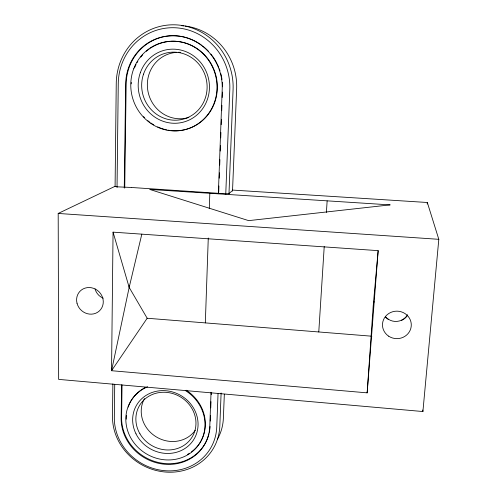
<?xml version="1.0" encoding="UTF-8"?>
<svg xmlns="http://www.w3.org/2000/svg" width="497" height="497" viewBox="0 0 497 497"><rect width="100%" height="100%" fill="white"/><g stroke="black" fill="none" stroke-linecap="round" stroke-linejoin="round"><path stroke-width="0.75" d="M371.862 336.208L147.174 318.248L111.545 370.712L113.061 232.149L378.161 250.65L367.159 392.854L111.545 370.712L129.17 287.403L141.819 234.155M112.862 383.877L112.496 416.405A54.751 50.421 30.4 0 0 164.867 471.982A54.751 50.421 30.4 0 0 219.804 426.296L221.115 393.003M115.087 186.425L116.248 83.453A60.982 58.248 74.7 0 1 176.23 24.869A60.982 58.248 74.7 0 1 233.087 89.497L228.968 194.023M114.726 384.268L114.329 417.586A52.26 48.11 30.4 0 0 164.327 470.659A52.26 48.11 30.4 0 0 216.754 427.035L218.04 393.742M117.037 187.487L118.261 83.67A58.217 55.608 74.6 0 1 175.516 27.776A58.217 55.608 74.6 0 1 229.8 89.435L225.762 193.967M121.591 384.871L121.138 418.213A45.233 41.636 30.4 0 0 164.408 464.223A45.233 41.636 30.4 0 0 209.79 426.395L211.045 392.27M124.256 187.947L125.666 84.055A50.39 48.128 74.6 0 1 175.217 35.772A50.39 48.128 74.6 0 1 222.209 89.044L218.357 193.737M122.045 385.001L121.597 417.579A45.152 41.574 30.4 0 0 160.537 462.924A45.152 41.574 30.4 0 0 208.976 433.757M124.735 187.953L126.157 84.005A50.29 48.041 74.6 0 1 152.057 40.909A50.29 48.041 74.6 0 1 201.366 45.041M205.329 322.895L208.274 238.02M209.287 208.721L209.827 193.296M210.268 421.083L210.467 415.654M210.753 407.894L210.983 401.688M211.237 394.705L211.324 392.375M218.711 192.184L218.941 185.977M219.227 178.218L219.425 172.788M219.711 165.029L219.916 159.599M220.227 151.063L220.432 145.627M220.718 137.868L220.917 132.438M221.202 124.679L221.401 119.249M221.718 110.713L221.917 105.283M222.202 97.524L222.407 92.088M224.34 394.202L223.37 418.232A53.558 49.451 30.4 0 1 217.406 439.292M232.521 191.09L236.647 88.758A59.528 56.925 75.2 0 0 185.313 26.049M318.776 331.965L324.224 246.531M326.399 212.461L327.144 200.844M378.161 250.65L373.197 306.034L367.159 392.854L367.494 391.344M427.19 204.037L427.327 202.496L232.584 190.078M131.115 187.456L117.05 186.822L115.093 186.288L58.192 213.449L58.652 379.385L422.904 411.535L438.808 239.318L427.327 202.496M373.471 304.512L373.508 307.537M373.744 302.99L374.017 301.462M111.545 370.712L111.943 369.228M232.553 190.469L228.98 193.6L225.768 193.805L131.394 187.475M407.521 314.744A13.518 12.953 0.2 0 1 401.446 320.223C397.296 322.168 392.127 321.783 388.331 319.204A13.525 12.953 0.1 0 1 385.722 316.949M58.192 213.449L438.808 239.318M388.331 319.204L388.008 319.18A13.518 12.953 0.2 0 1 385.392 316.924M401.446 320.223L401.775 320.248A13.525 12.953 0.1 0 0 407.111 315.918M113.061 232.149L129.17 287.403L147.174 318.248M422.73 410.006L422.904 411.535M129.145 285.85L129.17 287.403M103.221 298.175A12.997 12.158 45 0 1 95.051 288.887M210.063 426.482A45.152 41.574 30.4 0 1 209.299 432.328M188.866 117.472A33.33 31.876 75.2 0 1 147.944 91.237A33.33 31.876 75.2 0 1 176.584 52.365M178.125 52.303A33.33 31.876 75.2 0 1 180.461 52.353M185.226 390.443A40.4 37.188 30.4 0 1 195.265 448.934A40.4 37.188 30.4 0 1 134.122 442.995A40.4 37.188 30.4 0 1 147.652 386.79M195.321 430.216A29.988 27.689 30.4 0 1 155.859 436.639A29.988 27.689 30.4 0 1 144.509 398.501M181.529 25.701A59.528 56.925 75.2 0 1 183.803 25.881M180.088 130.512A44.923 42.91 74.6 0 1 171.515 130.618M170.092 130.463A44.923 42.91 74.6 0 1 167.955 130.139M166.545 129.86A44.923 42.91 74.6 0 1 165.147 129.537M164.451 129.357A44.923 42.91 74.6 0 1 157.655 126.897M153.79 124.877A44.923 42.91 74.6 0 1 150.721 122.896M149.541 122.038A44.923 42.91 74.6 0 1 147.814 120.665M144.571 117.671A44.923 42.91 74.6 0 1 143.558 116.609M131.251 83.894A44.923 42.91 74.6 0 1 131.314 82.396M134.513 67.921A44.923 42.91 74.6 0 1 136.035 64.554M137.073 62.603A44.923 42.91 74.6 0 1 137.824 61.33M140.763 57.112A44.923 42.91 74.6 0 1 142.658 54.869M146.317 51.297A44.923 42.91 74.6 0 1 149.181 49.035M150.38 48.197A44.923 42.91 74.6 0 1 159.444 43.624M160.127 43.388A44.923 42.91 74.6 0 1 169.359 41.419M170.813 41.301A44.923 42.91 74.6 0 1 217.059 81.862A44.923 42.91 74.6 0 1 180.79 130.425M202.534 45.917A50.29 48.041 74.6 0 1 208.473 51.321M210.89 54.092A50.29 48.041 74.6 0 1 211.803 55.248M212.244 55.832A50.29 48.041 74.6 0 1 216.885 63.349M217.214 64.007A50.29 48.041 74.6 0 1 218.717 67.381M219.258 68.76A50.29 48.041 74.6 0 1 219.985 70.854M220.817 73.68A50.29 48.041 74.6 0 1 221.997 79.464M222.345 82.384A50.29 48.041 74.6 0 1 222.557 86.789M186.22 390.251A40.332 37.132 30.4 0 1 191.426 451.903M189.537 453.221A40.332 37.132 30.4 0 1 187.549 454.42M126.275 419.176A40.332 37.132 30.4 0 1 126.418 415.312M128.17 407.093A40.332 37.132 30.4 0 1 130.289 402.191M130.649 401.526A40.332 37.132 30.4 0 1 145.497 387.38M390.039 204.888L248.674 220.637L149.727 189.432L390.039 204.888M77.016 303.232A13.817 12.841 44.5 0 0 99.288 311.016A13.817 12.841 44.5 0 0 93.504 288.303A13.817 12.841 44.5 0 0 77.016 303.232M388.666 336.177A14.413 13.748 1.4 0 0 411.243 326.075A14.413 13.748 1.4 0 0 390.741 312.451A14.413 13.748 1.4 0 0 388.666 336.177M140.384 72.581A37.176 35.511 74.6 0 0 179.864 122.877A37.176 35.511 74.6 0 0 201.204 63.181A37.176 35.511 74.6 0 0 140.384 72.581M133.712 68.772A45.01 42.984 74.6 0 0 180.411 130.562A45.01 42.984 74.6 0 0 207.56 58.851A45.01 42.984 74.6 0 0 133.712 68.772M143.527 74.121A34.144 32.616 74.6 0 0 180.405 119.777A34.144 32.616 74.6 0 0 199.247 64.647A34.144 32.616 74.6 0 0 143.527 74.121M135.998 433.825A33.374 30.721 30.4 0 0 192.538 441.367A33.374 30.721 30.4 0 0 167.545 390.922A33.374 30.721 30.4 0 0 135.998 433.825M139.943 433.806A30.659 28.23 30.4 0 0 191.997 437.223A30.659 28.23 30.4 0 0 165.805 392.313A30.659 28.23 30.4 0 0 139.943 433.806"/></g></svg>
